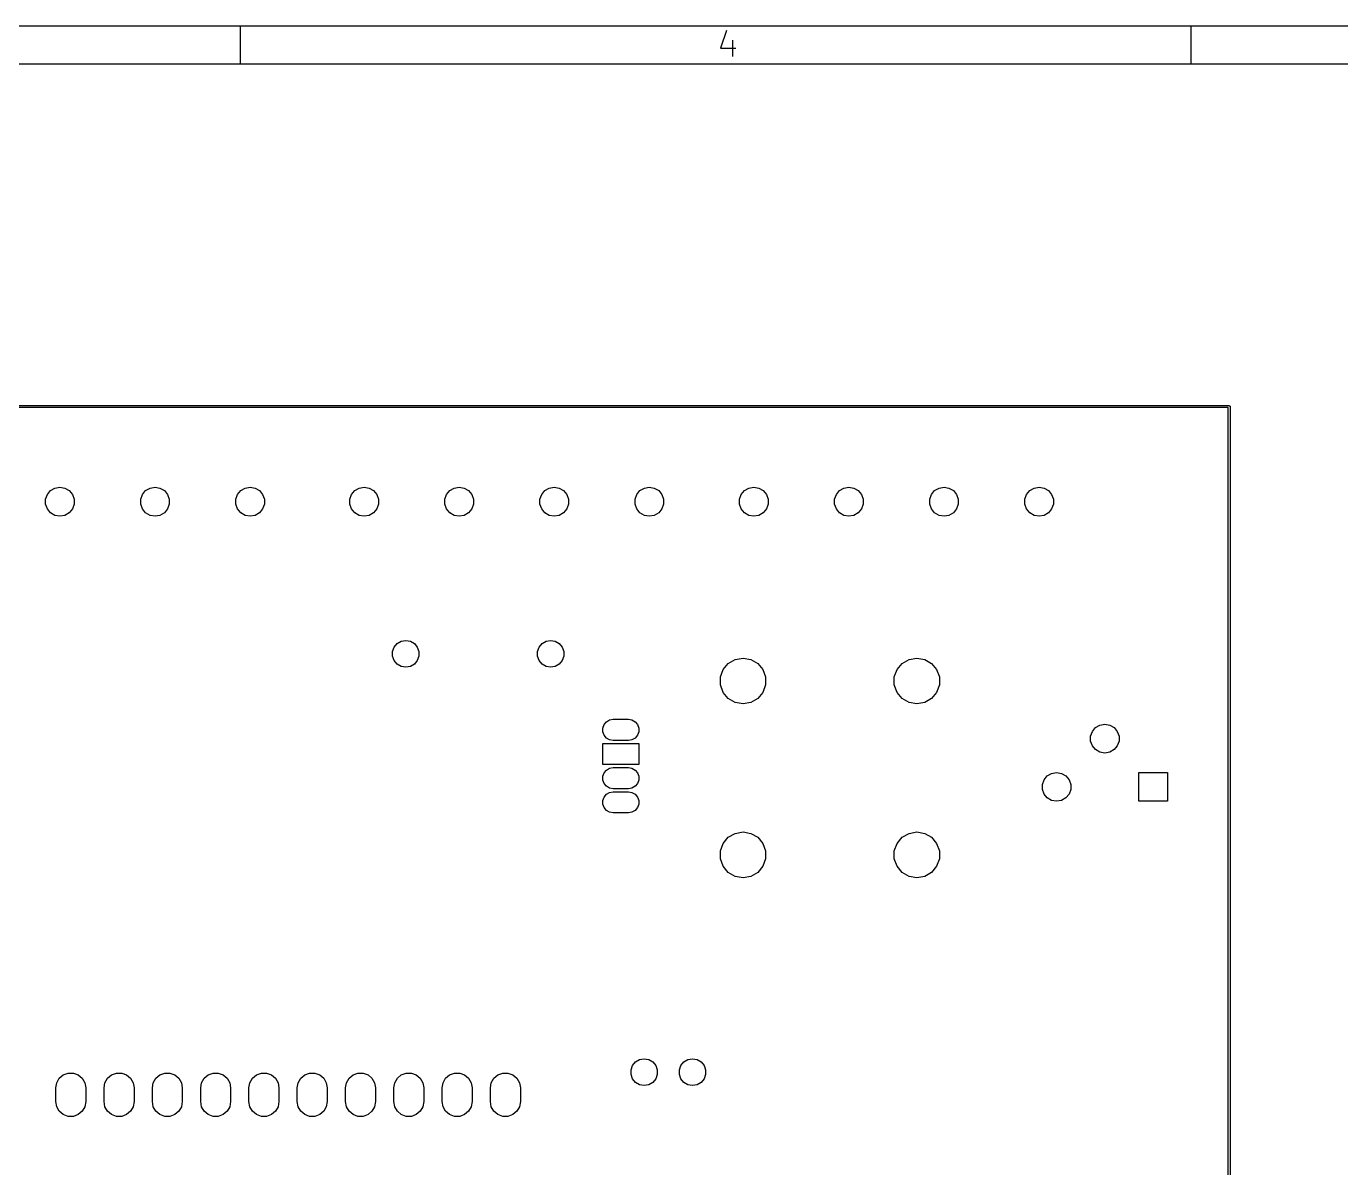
# Model space of a CAD drawing. Extents: x 10 to 287, y -200 to -10.
# Drawn here: x 148.7 to 217.9, y -70 to -10 of the extents above; entities that cross this region are included whole.
import ezdxf

# ---------------------------------------------------------------- set-up
doc = ezdxf.new("R2010")
doc.units = 0
doc.header["$MEASUREMENT"] = 0
doc.layers.add('BLACK', color=7, linetype='CONTINUOUS')

msp = doc.modelspace()

# ---------------------------------------------------------------- linework, layer by layer
at = {"layer": 'Black'}
for p, q in [((287.002, -10), (10, -10)), ((160, -12), (160, -10)), ((185.557, -10.2262), (185.248, -11.1548)), ((210, -12), (210, -10)), ((185.867, -10.7214), (185.867, -11.5881)), ((185.248, -11.1548), (186.052, -11.1548)), ((285.002, -12), (12, -12)), ((74.5, -29.95), (212, -29.95)), ((211.95, -30.05), (74.55, -30.05)), ((211.95, -129.95), (211.95, -30.05)), ((212, -29.95), (212.004, -29.9508)), ((212.004, -29.9508), (212.009, -29.9508)), ((212.009, -29.9508), (212.013, -29.9523)), ((212.013, -29.9523), (212.017, -29.953)), ((212.017, -29.953), (212.021, -29.9552)), ((212.021, -29.9552), (212.025, -29.9567)), ((212.025, -29.9567), (212.028, -29.9595)), ((212.028, -29.9595), (212.032, -29.9617)), ((212.032, -29.9617), (212.035, -29.965)), ((212.035, -29.965), (212.038, -29.9679)), ((212.038, -29.9679), (212.04, -29.9716)), ((212.04, -29.9716), (212.043, -29.975)), ((212.043, -29.975), (212.045, -29.9791)), ((212.045, -29.9791), (212.047, -29.9829)), ((212.047, -29.9829), (212.048, -29.9872)), ((212.048, -29.9872), (212.049, -29.9913)), ((212.049, -29.9913), (212.049, -29.9957)), ((212.049, -29.9957), (212.05, -30)), ((212.05, -30), (212.05, -130)), ((149.838, -34.6175), (150.008, -34.414)), ((150.008, -34.414), (150.238, -34.2812)), ((150.238, -34.2812), (150.5, -34.2351)), ((150.5, -34.2351), (150.762, -34.2812)), ((150.762, -34.2812), (150.992, -34.414)), ((150.992, -34.414), (151.162, -34.6175)), ((154.838, -34.6175), (155.008, -34.414)), ((155.008, -34.414), (155.238, -34.2812)), ((155.238, -34.2812), (155.5, -34.2351)), ((155.5, -34.2351), (155.762, -34.2812)), ((155.762, -34.2812), (155.992, -34.414)), ((155.992, -34.414), (156.162, -34.6175)), ((159.838, -34.6175), (160.008, -34.414)), ((160.008, -34.414), (160.238, -34.2812)), ((160.238, -34.2812), (160.5, -34.2351)), ((160.5, -34.2351), (160.762, -34.2812)), ((160.762, -34.2812), (160.992, -34.414)), ((160.992, -34.414), (161.162, -34.6175)), ((165.838, -34.6175), (166.008, -34.414)), ((166.008, -34.414), (166.238, -34.2812)), ((166.238, -34.2812), (166.5, -34.2351)), ((166.5, -34.2351), (166.762, -34.2812)), ((166.762, -34.2812), (166.992, -34.414)), ((166.992, -34.414), (167.162, -34.6175)), ((170.838, -34.6175), (171.008, -34.414)), ((171.008, -34.414), (171.238, -34.2812)), ((171.238, -34.2812), (171.5, -34.2351)), ((171.5, -34.2351), (171.762, -34.2812)), ((171.762, -34.2812), (171.992, -34.414)), ((171.992, -34.414), (172.162, -34.6175)), ((175.838, -34.6175), (176.008, -34.414)), ((176.008, -34.414), (176.238, -34.2812)), ((176.238, -34.2812), (176.5, -34.2351)), ((176.5, -34.2351), (176.762, -34.2812)), ((176.762, -34.2812), (176.992, -34.414)), ((176.992, -34.414), (177.162, -34.6175)), ((180.838, -34.6175), (181.008, -34.414)), ((181.008, -34.414), (181.238, -34.2812)), ((181.238, -34.2812), (181.5, -34.2351)), ((181.5, -34.2351), (181.762, -34.2812)), ((181.762, -34.2812), (181.992, -34.414)), ((181.992, -34.414), (182.162, -34.6175)), ((186.338, -34.6175), (186.508, -34.414)), ((186.508, -34.414), (186.738, -34.2812)), ((186.738, -34.2812), (187, -34.2351)), ((187, -34.2351), (187.262, -34.2812)), ((187.262, -34.2812), (187.492, -34.414)), ((187.492, -34.414), (187.662, -34.6175)), ((191.338, -34.6175), (191.508, -34.414)), ((191.508, -34.414), (191.738, -34.2812)), ((191.738, -34.2812), (192, -34.2351)), ((192, -34.2351), (192.262, -34.2812)), ((192.262, -34.2812), (192.492, -34.414)), ((192.492, -34.414), (192.662, -34.6175)), ((196.338, -34.6175), (196.508, -34.414)), ((196.508, -34.414), (196.738, -34.2812)), ((196.738, -34.2812), (197, -34.2351)), ((197, -34.2351), (197.262, -34.2812)), ((197.262, -34.2812), (197.492, -34.414)), ((197.492, -34.414), (197.662, -34.6175)), ((201.338, -34.6175), (201.508, -34.414)), ((201.508, -34.414), (201.738, -34.2812)), ((201.738, -34.2812), (202, -34.2351)), ((202, -34.2351), (202.262, -34.2812)), ((202.262, -34.2812), (202.492, -34.414)), ((202.492, -34.414), (202.662, -34.6175)), ((149.747, -34.8672), (149.838, -34.6175)), ((149.747, -35.1328), (149.747, -34.8672)), ((149.838, -35.3825), (149.747, -35.1328)), ((151.162, -34.6175), (151.253, -34.8672)), ((151.253, -35.1328), (151.162, -35.3825)), ((151.253, -34.8672), (151.253, -35.1328)), ((154.747, -34.8672), (154.838, -34.6175)), ((154.747, -35.1328), (154.747, -34.8672)), ((154.838, -35.3825), (154.747, -35.1328)), ((156.162, -34.6175), (156.253, -34.8672)), ((156.253, -35.1328), (156.162, -35.3825)), ((156.253, -34.8672), (156.253, -35.1328)), ((159.747, -34.8672), (159.838, -34.6175)), ((159.747, -35.1328), (159.747, -34.8672)), ((159.838, -35.3825), (159.747, -35.1328)), ((161.162, -34.6175), (161.253, -34.8672)), ((161.253, -35.1328), (161.162, -35.3825)), ((161.253, -34.8672), (161.253, -35.1328)), ((165.747, -34.8672), (165.838, -34.6175)), ((165.747, -35.1328), (165.747, -34.8672)), ((165.838, -35.3825), (165.747, -35.1328)), ((167.162, -34.6175), (167.253, -34.8672)), ((167.253, -35.1328), (167.162, -35.3825)), ((167.253, -34.8672), (167.253, -35.1328)), ((170.747, -34.8672), (170.838, -34.6175)), ((170.747, -35.1328), (170.747, -34.8672)), ((170.838, -35.3825), (170.747, -35.1328)), ((172.162, -34.6175), (172.253, -34.8672)), ((172.253, -35.1328), (172.162, -35.3825)), ((172.253, -34.8672), (172.253, -35.1328)), ((175.747, -34.8672), (175.838, -34.6175)), ((175.747, -35.1328), (175.747, -34.8672)), ((175.838, -35.3825), (175.747, -35.1328)), ((177.162, -34.6175), (177.253, -34.8672)), ((177.253, -35.1328), (177.162, -35.3825)), ((177.253, -34.8672), (177.253, -35.1328)), ((180.747, -34.8672), (180.838, -34.6175)), ((180.747, -35.1328), (180.747, -34.8672)), ((180.838, -35.3825), (180.747, -35.1328)), ((182.162, -34.6175), (182.253, -34.8672)), ((182.253, -35.1328), (182.162, -35.3825)), ((182.253, -34.8672), (182.253, -35.1328)), ((186.247, -34.8672), (186.338, -34.6175)), ((186.247, -35.1328), (186.247, -34.8672)), ((186.338, -35.3825), (186.247, -35.1328)), ((187.662, -34.6175), (187.753, -34.8672)), ((187.753, -35.1328), (187.662, -35.3825)), ((187.753, -34.8672), (187.753, -35.1328)), ((191.247, -34.8672), (191.338, -34.6175)), ((191.247, -35.1328), (191.247, -34.8672)), ((191.338, -35.3825), (191.247, -35.1328)), ((192.662, -34.6175), (192.753, -34.8672)), ((192.753, -35.1328), (192.662, -35.3825)), ((192.753, -34.8672), (192.753, -35.1328)), ((196.247, -34.8672), (196.338, -34.6175)), ((196.247, -35.1328), (196.247, -34.8672)), ((196.338, -35.3825), (196.247, -35.1328)), ((197.662, -34.6175), (197.753, -34.8672)), ((197.753, -35.1328), (197.662, -35.3825)), ((197.753, -34.8672), (197.753, -35.1328)), ((201.247, -34.8672), (201.338, -34.6175)), ((201.247, -35.1328), (201.247, -34.8672)), ((201.338, -35.3825), (201.247, -35.1328)), ((202.662, -34.6175), (202.753, -34.8672)), ((202.753, -35.1328), (202.662, -35.3825)), ((202.753, -34.8672), (202.753, -35.1328)), ((150.008, -35.586), (149.838, -35.3825)), ((150.238, -35.7188), (150.008, -35.586)), ((150.5, -35.7649), (150.238, -35.7188)), ((150.762, -35.7188), (150.5, -35.7649)), ((150.992, -35.586), (150.762, -35.7188)), ((151.162, -35.3825), (150.992, -35.586)), ((155.008, -35.586), (154.838, -35.3825)), ((155.238, -35.7188), (155.008, -35.586)), ((155.5, -35.7649), (155.238, -35.7188)), ((155.762, -35.7188), (155.5, -35.7649)), ((155.992, -35.586), (155.762, -35.7188)), ((156.162, -35.3825), (155.992, -35.586)), ((160.008, -35.586), (159.838, -35.3825)), ((160.238, -35.7188), (160.008, -35.586)), ((160.5, -35.7649), (160.238, -35.7188)), ((160.762, -35.7188), (160.5, -35.7649)), ((160.992, -35.586), (160.762, -35.7188)), ((161.162, -35.3825), (160.992, -35.586)), ((166.008, -35.586), (165.838, -35.3825)), ((166.238, -35.7188), (166.008, -35.586)), ((166.5, -35.7649), (166.238, -35.7188)), ((166.762, -35.7188), (166.5, -35.7649)), ((166.992, -35.586), (166.762, -35.7188)), ((167.162, -35.3825), (166.992, -35.586)), ((171.008, -35.586), (170.838, -35.3825)), ((171.238, -35.7188), (171.008, -35.586)), ((171.5, -35.7649), (171.238, -35.7188)), ((171.762, -35.7188), (171.5, -35.7649)), ((171.992, -35.586), (171.762, -35.7188)), ((172.162, -35.3825), (171.992, -35.586)), ((176.008, -35.586), (175.838, -35.3825)), ((176.238, -35.7188), (176.008, -35.586)), ((176.5, -35.7649), (176.238, -35.7188)), ((176.762, -35.7188), (176.5, -35.7649)), ((176.992, -35.586), (176.762, -35.7188)), ((177.162, -35.3825), (176.992, -35.586)), ((181.008, -35.586), (180.838, -35.3825)), ((181.238, -35.7188), (181.008, -35.586)), ((181.5, -35.7649), (181.238, -35.7188)), ((181.762, -35.7188), (181.5, -35.7649)), ((181.992, -35.586), (181.762, -35.7188)), ((182.162, -35.3825), (181.992, -35.586)), ((186.508, -35.586), (186.338, -35.3825)), ((186.738, -35.7188), (186.508, -35.586)), ((187, -35.7649), (186.738, -35.7188)), ((187.262, -35.7188), (187, -35.7649)), ((187.492, -35.586), (187.262, -35.7188)), ((187.662, -35.3825), (187.492, -35.586)), ((191.508, -35.586), (191.338, -35.3825)), ((191.738, -35.7188), (191.508, -35.586)), ((192, -35.7649), (191.738, -35.7188)), ((192.262, -35.7188), (192, -35.7649)), ((192.492, -35.586), (192.262, -35.7188)), ((192.662, -35.3825), (192.492, -35.586)), ((196.508, -35.586), (196.338, -35.3825)), ((196.738, -35.7188), (196.508, -35.586)), ((197, -35.7649), (196.738, -35.7188)), ((197.262, -35.7188), (197, -35.7649)), ((197.492, -35.586), (197.262, -35.7188)), ((197.662, -35.3825), (197.492, -35.586)), ((201.508, -35.586), (201.338, -35.3825)), ((201.738, -35.7188), (201.508, -35.586)), ((202, -35.7649), (201.738, -35.7188)), ((202.262, -35.7188), (202, -35.7649)), ((202.492, -35.586), (202.262, -35.7188)), ((202.662, -35.3825), (202.492, -35.586)), ((167.999, -42.8782), (168.083, -42.6494)), ((168.083, -42.6494), (168.239, -42.4629)), ((168.239, -42.4629), (168.45, -42.3411)), ((168.45, -42.3411), (168.69, -42.2988)), ((168.69, -42.2988), (168.93, -42.3411)), ((168.93, -42.3411), (169.141, -42.4629)), ((169.141, -42.4629), (169.297, -42.6494)), ((169.297, -42.6494), (169.381, -42.8782)), ((175.619, -42.8782), (175.703, -42.6494)), ((175.703, -42.6494), (175.859, -42.4629)), ((175.859, -42.4629), (176.07, -42.3411)), ((176.07, -42.3411), (176.31, -42.2988)), ((176.31, -42.2988), (176.55, -42.3411)), ((176.55, -42.3411), (176.761, -42.4629)), ((176.761, -42.4629), (176.917, -42.6494)), ((176.917, -42.6494), (177.001, -42.8782)), ((167.999, -43.1218), (167.999, -42.8782)), ((168.083, -43.3506), (167.999, -43.1218)), ((168.239, -43.5371), (168.083, -43.3506)), ((168.45, -43.6589), (168.239, -43.5371)), ((169.141, -43.5371), (168.93, -43.6589)), ((169.297, -43.3506), (169.141, -43.5371)), ((169.381, -43.1218), (169.297, -43.3506)), ((169.381, -42.8782), (169.381, -43.1218)), ((175.619, -43.1218), (175.619, -42.8782)), ((175.703, -43.3506), (175.619, -43.1218)), ((175.859, -43.5371), (175.703, -43.3506)), ((176.07, -43.6589), (175.859, -43.5371)), ((176.761, -43.5371), (176.55, -43.6589)), ((176.917, -43.3506), (176.761, -43.5371)), ((177.001, -43.1218), (176.917, -43.3506)), ((177.001, -42.8782), (177.001, -43.1218)), ((185.386, -43.8263), (185.654, -43.5061)), ((185.654, -43.5061), (186.016, -43.2971)), ((186.016, -43.2971), (186.428, -43.2245)), ((186.428, -43.2245), (186.84, -43.2971)), ((186.84, -43.2971), (187.202, -43.5061)), ((187.202, -43.5061), (187.47, -43.8263)), ((194.53, -43.8263), (194.798, -43.5061)), ((194.798, -43.5061), (195.16, -43.2971)), ((195.16, -43.2971), (195.572, -43.2245)), ((195.572, -43.2245), (195.984, -43.2971)), ((195.984, -43.2971), (196.346, -43.5061)), ((196.346, -43.5061), (196.614, -43.8263)), ((168.69, -43.7012), (168.45, -43.6589)), ((168.93, -43.6589), (168.69, -43.7012)), ((176.31, -43.7012), (176.07, -43.6589)), ((176.55, -43.6589), (176.31, -43.7012)), ((185.243, -44.219), (185.386, -43.8263)), ((185.243, -44.637), (185.243, -44.219)), ((187.47, -43.8263), (187.613, -44.219)), ((187.613, -44.219), (187.613, -44.637)), ((194.387, -44.219), (194.53, -43.8263)), ((194.387, -44.637), (194.387, -44.219)), ((196.614, -43.8263), (196.757, -44.219)), ((196.757, -44.219), (196.757, -44.637)), ((185.386, -45.0297), (185.243, -44.637)), ((187.613, -44.637), (187.47, -45.0297)), ((194.53, -45.0297), (194.387, -44.637)), ((196.757, -44.637), (196.614, -45.0297)), ((185.654, -45.3499), (185.386, -45.0297)), ((186.016, -45.5589), (185.654, -45.3499)), ((186.428, -45.6315), (186.016, -45.5589)), ((186.84, -45.5589), (186.428, -45.6315)), ((187.202, -45.3499), (186.84, -45.5589)), ((187.47, -45.0297), (187.202, -45.3499)), ((194.798, -45.3499), (194.53, -45.0297)), ((195.16, -45.5589), (194.798, -45.3499)), ((195.572, -45.6315), (195.16, -45.5589)), ((195.984, -45.5589), (195.572, -45.6315)), ((196.346, -45.3499), (195.984, -45.5589)), ((196.614, -45.0297), (196.346, -45.3499)), ((179.052, -46.903), (179.119, -46.7206)), ((179.052, -47.097), (179.052, -46.903)), ((179.119, -46.7206), (179.243, -46.5719)), ((179.243, -46.5719), (179.412, -46.4749)), ((179.412, -46.4749), (179.603, -46.4412)), ((179.603, -46.4412), (180.397, -46.4412)), ((180.397, -46.4412), (180.588, -46.4749)), ((180.588, -46.4749), (180.757, -46.5719)), ((180.757, -46.5719), (180.881, -46.7206)), ((180.881, -46.7206), (180.948, -46.903)), ((180.948, -46.903), (180.948, -47.097)), ((204.804, -47.0811), (204.973, -46.8794)), ((204.973, -46.8794), (205.201, -46.7478)), ((205.201, -46.7478), (205.46, -46.7021)), ((205.46, -46.7021), (205.719, -46.7478)), ((205.719, -46.7478), (205.947, -46.8794)), ((205.947, -46.8794), (206.116, -47.0811)), ((179.119, -47.2794), (179.052, -47.097)), ((179.243, -47.4281), (179.119, -47.2794)), ((179.412, -47.5251), (179.243, -47.4281)), ((179.603, -47.5588), (179.412, -47.5251)), ((180.397, -47.5588), (179.603, -47.5588)), ((180.588, -47.5251), (180.397, -47.5588)), ((180.757, -47.4281), (180.588, -47.5251)), ((180.881, -47.2794), (180.757, -47.4281)), ((180.948, -47.097), (180.881, -47.2794)), ((204.714, -47.3284), (204.804, -47.0811)), ((204.714, -47.5916), (204.714, -47.3284)), ((204.804, -47.8389), (204.714, -47.5916)), ((206.116, -47.0811), (206.206, -47.3284)), ((206.206, -47.5916), (206.116, -47.8389)), ((206.206, -47.3284), (206.206, -47.5916)), ((179.047, -48.8288), (179.047, -47.7112)), ((179.047, -47.7112), (180.952, -47.7112)), ((180.952, -47.7112), (180.952, -48.8288)), ((204.973, -48.0406), (204.804, -47.8389)), ((205.201, -48.1722), (204.973, -48.0406)), ((205.46, -48.2179), (205.201, -48.1722)), ((205.719, -48.1722), (205.46, -48.2179)), ((205.947, -48.0406), (205.719, -48.1722)), ((206.116, -47.8389), (205.947, -48.0406)), ((180.952, -48.8288), (179.047, -48.8288)), ((179.243, -49.1119), (179.412, -49.0149)), ((179.412, -49.0149), (179.603, -48.9812)), ((179.603, -48.9812), (180.397, -48.9812)), ((180.397, -48.9812), (180.588, -49.0149)), ((180.588, -49.0149), (180.757, -49.1119)), ((179.052, -49.443), (179.119, -49.2606)), ((179.052, -49.637), (179.052, -49.443)), ((179.119, -49.8194), (179.052, -49.637)), ((179.119, -49.2606), (179.243, -49.1119)), ((180.757, -49.1119), (180.881, -49.2606)), ((180.881, -49.2606), (180.948, -49.443)), ((180.948, -49.637), (180.881, -49.8194)), ((180.948, -49.443), (180.948, -49.637)), ((202.174, -49.8684), (202.264, -49.6211)), ((202.264, -49.6211), (202.433, -49.4194)), ((202.433, -49.4194), (202.661, -49.2878)), ((202.661, -49.2878), (202.92, -49.2421)), ((202.92, -49.2421), (203.179, -49.2878)), ((203.179, -49.2878), (203.407, -49.4194)), ((203.407, -49.4194), (203.576, -49.6211)), ((203.576, -49.6211), (203.666, -49.8684)), ((207.245, -50.755), (207.245, -49.245)), ((207.245, -49.245), (208.755, -49.245)), ((208.755, -49.245), (208.755, -50.755)), ((179.243, -49.9681), (179.119, -49.8194)), ((179.119, -50.5306), (179.243, -50.3819)), ((179.412, -50.0651), (179.243, -49.9681)), ((179.243, -50.3819), (179.412, -50.2849)), ((179.603, -50.0988), (179.412, -50.0651)), ((179.412, -50.2849), (179.603, -50.2512)), ((180.397, -50.0988), (179.603, -50.0988)), ((179.603, -50.2512), (180.397, -50.2512)), ((180.588, -50.0651), (180.397, -50.0988)), ((180.397, -50.2512), (180.588, -50.2849)), ((180.757, -49.9681), (180.588, -50.0651)), ((180.588, -50.2849), (180.757, -50.3819)), ((180.881, -49.8194), (180.757, -49.9681)), ((180.757, -50.3819), (180.881, -50.5306)), ((202.174, -50.1316), (202.174, -49.8684)), ((202.264, -50.3789), (202.174, -50.1316)), ((202.433, -50.5806), (202.264, -50.3789)), ((203.576, -50.3789), (203.407, -50.5806)), ((203.666, -50.1316), (203.576, -50.3789)), ((203.666, -49.8684), (203.666, -50.1316)), ((179.052, -50.713), (179.119, -50.5306)), ((179.052, -50.907), (179.052, -50.713)), ((179.119, -51.0894), (179.052, -50.907)), ((179.243, -51.2381), (179.119, -51.0894)), ((180.881, -51.0894), (180.757, -51.2381)), ((180.881, -50.5306), (180.948, -50.713)), ((180.948, -50.907), (180.881, -51.0894)), ((180.948, -50.713), (180.948, -50.907)), ((202.661, -50.7122), (202.433, -50.5806)), ((202.92, -50.7579), (202.661, -50.7122)), ((203.179, -50.7122), (202.92, -50.7579)), ((203.407, -50.5806), (203.179, -50.7122)), ((208.755, -50.755), (207.245, -50.755)), ((179.412, -51.3351), (179.243, -51.2381)), ((179.603, -51.3688), (179.412, -51.3351)), ((180.397, -51.3688), (179.603, -51.3688)), ((180.588, -51.3351), (180.397, -51.3688)), ((180.757, -51.2381), (180.588, -51.3351)), ((185.654, -52.6501), (186.016, -52.4411)), ((186.016, -52.4411), (186.428, -52.3685)), ((186.428, -52.3685), (186.84, -52.4411)), ((186.84, -52.4411), (187.202, -52.6501)), ((194.798, -52.6501), (195.16, -52.4411)), ((195.16, -52.4411), (195.572, -52.3685)), ((195.572, -52.3685), (195.984, -52.4411)), ((195.984, -52.4411), (196.346, -52.6501)), ((185.243, -53.363), (185.386, -52.9703)), ((185.386, -52.9703), (185.654, -52.6501)), ((187.202, -52.6501), (187.47, -52.9703)), ((187.47, -52.9703), (187.613, -53.363)), ((194.387, -53.363), (194.53, -52.9703)), ((194.53, -52.9703), (194.798, -52.6501)), ((196.346, -52.6501), (196.614, -52.9703)), ((196.614, -52.9703), (196.757, -53.363)), ((185.243, -53.781), (185.243, -53.363)), ((185.386, -54.1737), (185.243, -53.781)), ((187.613, -53.781), (187.47, -54.1737)), ((187.613, -53.363), (187.613, -53.781)), ((194.387, -53.781), (194.387, -53.363)), ((194.53, -54.1737), (194.387, -53.781)), ((196.757, -53.781), (196.614, -54.1737)), ((196.757, -53.363), (196.757, -53.781)), ((185.654, -54.4939), (185.386, -54.1737)), ((186.016, -54.7029), (185.654, -54.4939)), ((187.202, -54.4939), (186.84, -54.7029)), ((187.47, -54.1737), (187.202, -54.4939)), ((194.798, -54.4939), (194.53, -54.1737)), ((195.16, -54.7029), (194.798, -54.4939)), ((196.346, -54.4939), (195.984, -54.7029)), ((196.614, -54.1737), (196.346, -54.4939)), ((186.428, -54.7755), (186.016, -54.7029)), ((186.84, -54.7029), (186.428, -54.7755)), ((195.572, -54.7755), (195.16, -54.7029)), ((195.984, -54.7029), (195.572, -54.7755)), ((180.539, -64.8782), (180.623, -64.6494)), ((180.539, -65.1218), (180.539, -64.8782)), ((180.623, -64.6494), (180.779, -64.4629)), ((180.779, -64.4629), (180.99, -64.3411)), ((180.99, -64.3411), (181.23, -64.2988)), ((181.23, -64.2988), (181.47, -64.3411)), ((181.47, -64.3411), (181.681, -64.4629)), ((181.681, -64.4629), (181.837, -64.6494)), ((181.837, -64.6494), (181.921, -64.8782)), ((181.921, -64.8782), (181.921, -65.1218)), ((183.079, -64.8782), (183.163, -64.6494)), ((183.079, -65.1218), (183.079, -64.8782)), ((183.163, -64.6494), (183.319, -64.4629)), ((183.319, -64.4629), (183.53, -64.3411)), ((183.53, -64.3411), (183.77, -64.2988)), ((183.77, -64.2988), (184.01, -64.3411)), ((184.01, -64.3411), (184.221, -64.4629)), ((184.221, -64.4629), (184.377, -64.6494)), ((184.377, -64.6494), (184.461, -64.8782)), ((184.461, -64.8782), (184.461, -65.1218)), ((150.283, -65.83), (150.33, -65.5607)), ((150.33, -65.5607), (150.467, -65.3239)), ((150.467, -65.3239), (150.676, -65.1481)), ((150.676, -65.1481), (150.933, -65.0546)), ((150.933, -65.0546), (151.207, -65.0546)), ((151.207, -65.0546), (151.464, -65.1481)), ((151.464, -65.1481), (151.673, -65.3239)), ((151.673, -65.3239), (151.81, -65.5607)), ((151.81, -65.5607), (151.857, -65.83)), ((152.823, -65.83), (152.87, -65.5607)), ((152.87, -65.5607), (153.007, -65.3239)), ((153.007, -65.3239), (153.216, -65.1481)), ((153.216, -65.1481), (153.473, -65.0546)), ((153.473, -65.0546), (153.747, -65.0546)), ((153.747, -65.0546), (154.004, -65.1481)), ((154.004, -65.1481), (154.213, -65.3239)), ((154.213, -65.3239), (154.35, -65.5607)), ((154.35, -65.5607), (154.397, -65.83)), ((155.363, -65.83), (155.41, -65.5607)), ((155.41, -65.5607), (155.547, -65.3239)), ((155.547, -65.3239), (155.756, -65.1481)), ((155.756, -65.1481), (156.013, -65.0546)), ((156.013, -65.0546), (156.287, -65.0546)), ((156.287, -65.0546), (156.544, -65.1481)), ((156.544, -65.1481), (156.753, -65.3239)), ((156.753, -65.3239), (156.89, -65.5607)), ((156.89, -65.5607), (156.937, -65.83)), ((157.903, -65.83), (157.95, -65.5607)), ((157.95, -65.5607), (158.087, -65.3239)), ((158.087, -65.3239), (158.296, -65.1481)), ((158.296, -65.1481), (158.553, -65.0546)), ((158.553, -65.0546), (158.827, -65.0546)), ((158.827, -65.0546), (159.084, -65.1481)), ((159.084, -65.1481), (159.293, -65.3239)), ((159.293, -65.3239), (159.43, -65.5607)), ((159.43, -65.5607), (159.477, -65.83)), ((160.443, -65.83), (160.49, -65.5607)), ((160.49, -65.5607), (160.627, -65.3239)), ((160.627, -65.3239), (160.836, -65.1481)), ((160.836, -65.1481), (161.093, -65.0546)), ((161.093, -65.0546), (161.367, -65.0546)), ((161.367, -65.0546), (161.624, -65.1481)), ((161.624, -65.1481), (161.833, -65.3239)), ((161.833, -65.3239), (161.97, -65.5607)), ((161.97, -65.5607), (162.017, -65.83)), ((162.983, -65.83), (163.03, -65.5607)), ((163.03, -65.5607), (163.167, -65.3239)), ((163.167, -65.3239), (163.376, -65.1481)), ((163.376, -65.1481), (163.633, -65.0546)), ((163.633, -65.0546), (163.907, -65.0546)), ((163.907, -65.0546), (164.164, -65.1481)), ((164.164, -65.1481), (164.373, -65.3239)), ((164.373, -65.3239), (164.51, -65.5607)), ((164.51, -65.5607), (164.557, -65.83)), ((165.523, -65.83), (165.57, -65.5607)), ((165.57, -65.5607), (165.707, -65.3239)), ((165.707, -65.3239), (165.916, -65.1481)), ((165.916, -65.1481), (166.173, -65.0546)), ((166.173, -65.0546), (166.447, -65.0546)), ((166.447, -65.0546), (166.704, -65.1481)), ((166.704, -65.1481), (166.913, -65.3239)), ((166.913, -65.3239), (167.05, -65.5607)), ((167.05, -65.5607), (167.097, -65.83)), ((168.063, -65.83), (168.11, -65.5607)), ((168.11, -65.5607), (168.247, -65.3239)), ((168.247, -65.3239), (168.456, -65.1481)), ((168.456, -65.1481), (168.713, -65.0546)), ((168.713, -65.0546), (168.987, -65.0546)), ((168.987, -65.0546), (169.244, -65.1481)), ((169.244, -65.1481), (169.453, -65.3239)), ((169.453, -65.3239), (169.59, -65.5607)), ((169.59, -65.5607), (169.637, -65.83)), ((170.603, -65.83), (170.65, -65.5607)), ((170.65, -65.5607), (170.787, -65.3239)), ((170.787, -65.3239), (170.996, -65.1481)), ((170.996, -65.1481), (171.253, -65.0546)), ((171.253, -65.0546), (171.527, -65.0546)), ((171.527, -65.0546), (171.784, -65.1481)), ((171.784, -65.1481), (171.993, -65.3239)), ((171.993, -65.3239), (172.13, -65.5607)), ((172.13, -65.5607), (172.177, -65.83)), ((173.143, -65.83), (173.19, -65.5607)), ((173.19, -65.5607), (173.327, -65.3239)), ((173.327, -65.3239), (173.536, -65.1481)), ((173.536, -65.1481), (173.793, -65.0546)), ((173.793, -65.0546), (174.067, -65.0546)), ((174.067, -65.0546), (174.324, -65.1481)), ((174.324, -65.1481), (174.533, -65.3239)), ((174.533, -65.3239), (174.67, -65.5607)), ((174.67, -65.5607), (174.717, -65.83)), ((180.623, -65.3506), (180.539, -65.1218)), ((180.779, -65.5371), (180.623, -65.3506)), ((180.99, -65.6589), (180.779, -65.5371)), ((181.23, -65.7012), (180.99, -65.6589)), ((181.47, -65.6589), (181.23, -65.7012)), ((181.681, -65.5371), (181.47, -65.6589)), ((181.837, -65.3506), (181.681, -65.5371)), ((181.921, -65.1218), (181.837, -65.3506)), ((183.163, -65.3506), (183.079, -65.1218)), ((183.319, -65.5371), (183.163, -65.3506)), ((183.53, -65.6589), (183.319, -65.5371)), ((183.77, -65.7012), (183.53, -65.6589)), ((184.01, -65.6589), (183.77, -65.7012)), ((184.221, -65.5371), (184.01, -65.6589)), ((184.377, -65.3506), (184.221, -65.5371)), ((184.461, -65.1218), (184.377, -65.3506)), ((150.283, -66.55), (150.283, -65.83)), ((151.857, -65.83), (151.857, -66.55)), ((152.823, -66.55), (152.823, -65.83)), ((154.397, -65.83), (154.397, -66.55)), ((155.363, -66.55), (155.363, -65.83)), ((156.937, -65.83), (156.937, -66.55)), ((157.903, -66.55), (157.903, -65.83)), ((159.477, -65.83), (159.477, -66.55)), ((160.443, -66.55), (160.443, -65.83)), ((162.017, -65.83), (162.017, -66.55)), ((162.983, -66.55), (162.983, -65.83)), ((164.557, -65.83), (164.557, -66.55)), ((165.523, -66.55), (165.523, -65.83)), ((167.097, -65.83), (167.097, -66.55)), ((168.063, -66.55), (168.063, -65.83)), ((169.637, -65.83), (169.637, -66.55)), ((170.603, -66.55), (170.603, -65.83)), ((172.177, -65.83), (172.177, -66.55)), ((173.143, -66.55), (173.143, -65.83)), ((174.717, -65.83), (174.717, -66.55)), ((150.33, -66.8193), (150.283, -66.55)), ((150.467, -67.0561), (150.33, -66.8193)), ((150.676, -67.2319), (150.467, -67.0561)), ((151.673, -67.0561), (151.464, -67.2319)), ((151.81, -66.8193), (151.673, -67.0561)), ((151.857, -66.55), (151.81, -66.8193)), ((152.87, -66.8193), (152.823, -66.55)), ((153.007, -67.0561), (152.87, -66.8193)), ((153.216, -67.2319), (153.007, -67.0561)), ((154.213, -67.0561), (154.004, -67.2319)), ((154.35, -66.8193), (154.213, -67.0561)), ((154.397, -66.55), (154.35, -66.8193)), ((155.41, -66.8193), (155.363, -66.55)), ((155.547, -67.0561), (155.41, -66.8193)), ((155.756, -67.2319), (155.547, -67.0561)), ((156.753, -67.0561), (156.544, -67.2319)), ((156.89, -66.8193), (156.753, -67.0561)), ((156.937, -66.55), (156.89, -66.8193)), ((157.95, -66.8193), (157.903, -66.55)), ((158.087, -67.0561), (157.95, -66.8193)), ((158.296, -67.2319), (158.087, -67.0561)), ((159.293, -67.0561), (159.084, -67.2319)), ((159.43, -66.8193), (159.293, -67.0561)), ((159.477, -66.55), (159.43, -66.8193)), ((160.49, -66.8193), (160.443, -66.55)), ((160.627, -67.0561), (160.49, -66.8193)), ((160.836, -67.2319), (160.627, -67.0561)), ((161.833, -67.0561), (161.624, -67.2319)), ((161.97, -66.8193), (161.833, -67.0561)), ((162.017, -66.55), (161.97, -66.8193)), ((163.03, -66.8193), (162.983, -66.55)), ((163.167, -67.0561), (163.03, -66.8193)), ((163.376, -67.2319), (163.167, -67.0561)), ((164.373, -67.0561), (164.164, -67.2319)), ((164.51, -66.8193), (164.373, -67.0561)), ((164.557, -66.55), (164.51, -66.8193)), ((165.57, -66.8193), (165.523, -66.55)), ((165.707, -67.0561), (165.57, -66.8193)), ((165.916, -67.2319), (165.707, -67.0561)), ((166.913, -67.0561), (166.704, -67.2319)), ((167.05, -66.8193), (166.913, -67.0561)), ((167.097, -66.55), (167.05, -66.8193)), ((168.11, -66.8193), (168.063, -66.55)), ((168.247, -67.0561), (168.11, -66.8193)), ((168.456, -67.2319), (168.247, -67.0561)), ((169.453, -67.0561), (169.244, -67.2319)), ((169.59, -66.8193), (169.453, -67.0561)), ((169.637, -66.55), (169.59, -66.8193)), ((170.65, -66.8193), (170.603, -66.55)), ((170.787, -67.0561), (170.65, -66.8193)), ((170.996, -67.2319), (170.787, -67.0561)), ((171.993, -67.0561), (171.784, -67.2319)), ((172.13, -66.8193), (171.993, -67.0561)), ((172.177, -66.55), (172.13, -66.8193)), ((173.19, -66.8193), (173.143, -66.55)), ((173.327, -67.0561), (173.19, -66.8193)), ((173.536, -67.2319), (173.327, -67.0561)), ((174.533, -67.0561), (174.324, -67.2319)), ((174.67, -66.8193), (174.533, -67.0561)), ((174.717, -66.55), (174.67, -66.8193)), ((150.933, -67.3254), (150.676, -67.2319)), ((151.207, -67.3254), (150.933, -67.3254)), ((151.464, -67.2319), (151.207, -67.3254)), ((153.473, -67.3254), (153.216, -67.2319)), ((153.747, -67.3254), (153.473, -67.3254)), ((154.004, -67.2319), (153.747, -67.3254)), ((156.013, -67.3254), (155.756, -67.2319)), ((156.287, -67.3254), (156.013, -67.3254)), ((156.544, -67.2319), (156.287, -67.3254)), ((158.553, -67.3254), (158.296, -67.2319)), ((158.827, -67.3254), (158.553, -67.3254)), ((159.084, -67.2319), (158.827, -67.3254)), ((161.093, -67.3254), (160.836, -67.2319)), ((161.367, -67.3254), (161.093, -67.3254)), ((161.624, -67.2319), (161.367, -67.3254)), ((163.633, -67.3254), (163.376, -67.2319)), ((163.907, -67.3254), (163.633, -67.3254)), ((164.164, -67.2319), (163.907, -67.3254)), ((166.173, -67.3254), (165.916, -67.2319)), ((166.447, -67.3254), (166.173, -67.3254)), ((166.704, -67.2319), (166.447, -67.3254)), ((168.713, -67.3254), (168.456, -67.2319)), ((168.987, -67.3254), (168.713, -67.3254)), ((169.244, -67.2319), (168.987, -67.3254)), ((171.253, -67.3254), (170.996, -67.2319)), ((171.527, -67.3254), (171.253, -67.3254)), ((171.784, -67.2319), (171.527, -67.3254)), ((173.793, -67.3254), (173.536, -67.2319)), ((174.067, -67.3254), (173.793, -67.3254)), ((174.324, -67.2319), (174.067, -67.3254))]:
    msp.add_line(p, q, dxfattribs=at)

doc.saveas('drawing.dxf')
